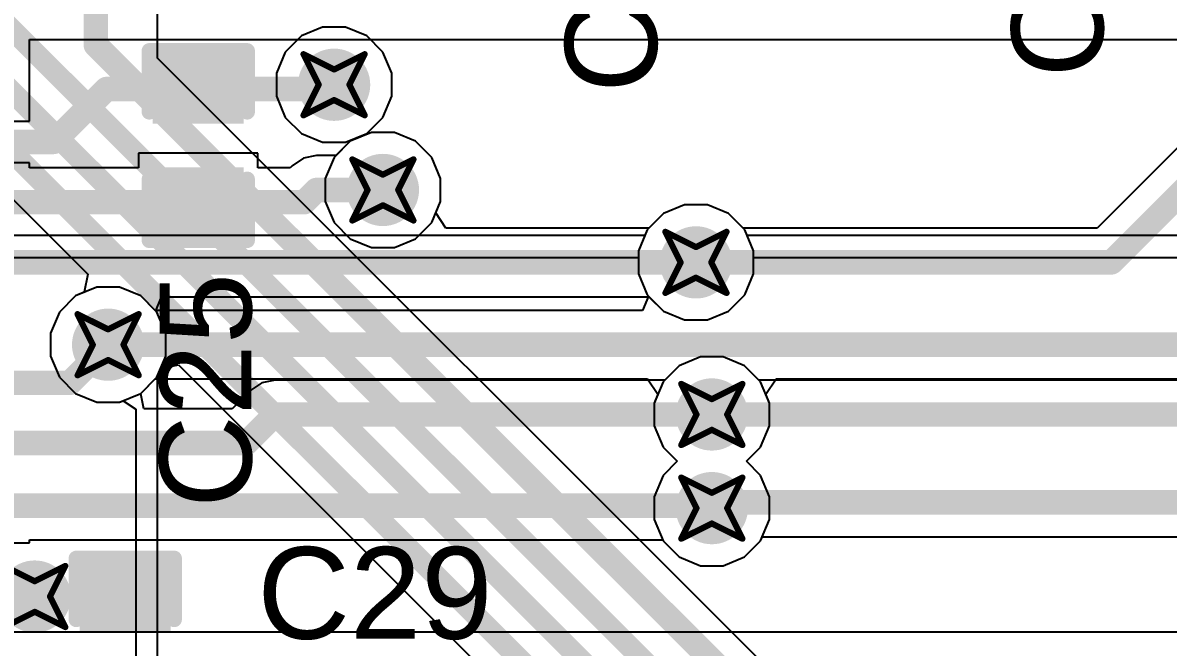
# Model space of a CAD drawing. Header units: inches. Extents: x -3 to 289, y -11 to 89.
# Drawn here: x 108.51 to 118.01, y 14.13 to 19.32 of the extents above; entities that cross this region are included whole.
import ezdxf

# ---------------------------------------------------------------- set-up
doc = ezdxf.new("R2010")
doc.units = ezdxf.units.IN
for name, color, linetype in [('Bottom Layer', 5, 'Continuous'), ('Drill Drawing', 1, 'Continuous'), ('Layer 1', 16, 'Continuous'), ('Layer 2', 76, 'Continuous'), ('Top Layer', 1, 'Continuous'), ('Top Overlay', 2, 'Continuous'), ('Top Paste', 8, 'Continuous'), ('Top Solder', 216, 'Continuous'), ('Via Holes', 16, 'Continuous')]:
    doc.layers.add(name, color=color, linetype=linetype)
doc.styles.add('Arial', font='', dxfattribs={"height": 0.2})
doc.styles.get('Arial').set_extended_font_data('Arial')

# ---------------------------------------------------------------- blocks, each defined once
blk = doc.blocks.new('C___0402_124')
at = {"layer": 'Top Layer'}
for points in [[(-0.6985, -0.3175), (-0.6985, 0.3175), (-0.2413, 0.3175), (-0.2413, -0.3175)], [(0.2413, -0.3175), (0.2413, 0.3175), (0.6985, 0.3175), (0.6985, -0.3175)]]:
    blk.add_hatch(color=1, dxfattribs=at).paths.add_polyline_path(points)
at = {"layer": 'Top Paste'}
for points in [[(-0.6985, -0.3175), (-0.6985, 0.3175), (-0.2413, 0.3175), (-0.2413, -0.3175)], [(0.2413, -0.3175), (0.2413, 0.3175), (0.6985, 0.3175), (0.6985, -0.3175)]]:
    blk.add_hatch(color=8, dxfattribs=at).paths.add_polyline_path(points)
at = {"layer": 'Top Solder'}
for points in [[(-0.7585, -0.3775), (-0.7585, 0.3775), (-0.1813, 0.3775), (-0.1813, -0.3775)], [(0.1813, -0.3775), (0.1813, 0.3775), (0.7585, 0.3775), (0.7585, -0.3775)]]:
    blk.add_hatch(color=216, dxfattribs=at).paths.add_polyline_path(points)
at = {"layer": 'Top Overlay', "const_width": 0.127}
for points in [[(-0.7874, -0.4064), (-0.7874, 0.4064)], [(-0.2794, 0.4064), (-0.7874, 0.4064)], [(0.7874, 0.4064), (0.2794, 0.4064)], [(0.7874, -0.4064), (0.7874, 0.4064)], [(-0.2794, -0.4064), (-0.7874, -0.4064)], [(0.7874, -0.4064), (0.2794, -0.4064)]]:
    blk.add_lwpolyline(points, dxfattribs=at)
at = {"layer": 'Top Overlay', "const_width": 0.0635}
for points in [[(-0.8191, 0.4064, 1), (-0.7556, 0.4064, 1)], [(-0.8191, 0.4064, 1), (-0.7556, 0.4064, 1)], [(-0.3111, 0.4064, 1), (-0.2477, 0.4064, 1)], [(0.2477, 0.4064, 1), (0.3111, 0.4064, 1)], [(0.7556, 0.4064, 1), (0.8191, 0.4064, 1)], [(0.7556, 0.4064, 1), (0.8191, 0.4064, 1)], [(-0.8191, -0.4064, 1), (-0.7556, -0.4064, 1)], [(-0.8191, -0.4064, 1), (-0.7556, -0.4064, 1)], [(-0.3111, -0.4064, 1), (-0.2477, -0.4064, 1)], [(0.2477, -0.4064, 1), (0.3111, -0.4064, 1)], [(0.7556, -0.4064, 1), (0.8191, -0.4064, 1)], [(0.7556, -0.4064, 1), (0.8191, -0.4064, 1)]]:
    blk.add_lwpolyline(points, format="xyb", close=True, dxfattribs=at)
blk = doc.blocks.new('____0402_128')
at = {"layer": 'Top Layer'}
for points in [[(-0.6985, -0.3175), (-0.6985, 0.3175), (-0.2413, 0.3175), (-0.2413, -0.3175)], [(0.2413, -0.3175), (0.2413, 0.3175), (0.6985, 0.3175), (0.6985, -0.3175)]]:
    blk.add_hatch(color=1, dxfattribs=at).paths.add_polyline_path(points)
at = {"layer": 'Top Paste'}
for points in [[(-0.6985, -0.3175), (-0.6985, 0.3175), (-0.2413, 0.3175), (-0.2413, -0.3175)], [(0.2413, -0.3175), (0.2413, 0.3175), (0.6985, 0.3175), (0.6985, -0.3175)]]:
    blk.add_hatch(color=8, dxfattribs=at).paths.add_polyline_path(points)
at = {"layer": 'Top Solder'}
for points in [[(-0.7585, -0.3775), (-0.7585, 0.3775), (-0.1813, 0.3775), (-0.1813, -0.3775)], [(0.1813, -0.3775), (0.1813, 0.3775), (0.7585, 0.3775), (0.7585, -0.3775)]]:
    blk.add_hatch(color=216, dxfattribs=at).paths.add_polyline_path(points)
at = {"layer": 'Top Overlay', "const_width": 0.127}
for points in [[(-0.7874, -0.4064), (-0.7874, 0.4064)], [(-0.2794, 0.4064), (-0.7874, 0.4064)], [(0.7874, 0.4064), (0.2794, 0.4064)], [(0.7874, -0.4064), (0.7874, 0.4064)], [(-0.2794, -0.4064), (-0.7874, -0.4064)], [(0.7874, -0.4064), (0.2794, -0.4064)]]:
    blk.add_lwpolyline(points, dxfattribs=at)
at = {"layer": 'Top Overlay', "const_width": 0.0635}
for points in [[(-0.8191, 0.4064, 1), (-0.7556, 0.4064, 1)], [(-0.8191, 0.4064, 1), (-0.7556, 0.4064, 1)], [(-0.3111, 0.4064, 1), (-0.2477, 0.4064, 1)], [(0.2477, 0.4064, 1), (0.3111, 0.4064, 1)], [(0.7556, 0.4064, 1), (0.8191, 0.4064, 1)], [(0.7556, 0.4064, 1), (0.8191, 0.4064, 1)], [(-0.8191, -0.4064, 1), (-0.7556, -0.4064, 1)], [(-0.8191, -0.4064, 1), (-0.7556, -0.4064, 1)], [(-0.3111, -0.4064, 1), (-0.2477, -0.4064, 1)], [(0.2477, -0.4064, 1), (0.3111, -0.4064, 1)], [(0.7556, -0.4064, 1), (0.8191, -0.4064, 1)], [(0.7556, -0.4064, 1), (0.8191, -0.4064, 1)]]:
    blk.add_lwpolyline(points, format="xyb", close=True, dxfattribs=at)

msp = doc.modelspace()

# ---------------------------------------------------------------- hatches: boundary and pattern name
at = {"layer": 'Bottom Layer'}
h = msp.add_hatch(color=5, dxfattribs=at)
edge = h.paths.add_edge_path()
edge.add_arc((111.0924, 18.8038), 0.3, 0, 360)
h = msp.add_hatch(color=5, dxfattribs=at)
edge = h.paths.add_edge_path()
edge.add_arc((111.4972, 17.9302), 0.3, 0, 360)
h = msp.add_hatch(color=5, dxfattribs=at)
edge = h.paths.add_edge_path()
edge.add_arc((114.0949, 17.3288), 0.3, 0, 360)
h = msp.add_hatch(color=5, dxfattribs=at)
edge = h.paths.add_edge_path()
edge.add_arc((109.2178, 16.6452), 0.3, 0, 360)
h = msp.add_hatch(color=5, dxfattribs=at)
edge = h.paths.add_edge_path()
edge.add_arc((114.2265, 16.0658), 0.3, 0, 360)
h = msp.add_hatch(color=5, dxfattribs=at)
edge = h.paths.add_edge_path()
edge.add_arc((114.2265, 15.288), 0.3, 0, 360)
h = msp.add_hatch(color=5, dxfattribs=at)
edge = h.paths.add_edge_path()
edge.add_arc((108.6086, 14.5537), 0.3, 0, 360)
at = {"layer": 'Layer 1'}
h = msp.add_hatch(color=16, dxfattribs=at)
edge = h.paths.add_edge_path()
edge.add_arc((111.0924, 18.8038), 0.3, 0, 360)
h = msp.add_hatch(color=16, dxfattribs=at)
edge = h.paths.add_edge_path()
edge.add_arc((111.4972, 17.9302), 0.3, 0, 360)
h = msp.add_hatch(color=16, dxfattribs=at)
edge = h.paths.add_edge_path()
edge.add_arc((114.0949, 17.3288), 0.3, 0, 360)
h = msp.add_hatch(color=16, dxfattribs=at)
edge = h.paths.add_edge_path()
edge.add_arc((109.2178, 16.6452), 0.3, 0, 360)
h = msp.add_hatch(color=16, dxfattribs=at)
edge = h.paths.add_edge_path()
edge.add_arc((114.2265, 16.0658), 0.3, 0, 360)
h = msp.add_hatch(color=16, dxfattribs=at)
edge = h.paths.add_edge_path()
edge.add_arc((114.2265, 15.288), 0.3, 0, 360)
h = msp.add_hatch(color=16, dxfattribs=at)
edge = h.paths.add_edge_path()
edge.add_arc((108.6086, 14.5537), 0.3, 0, 360)
at = {"layer": 'Layer 2'}
h = msp.add_hatch(color=76, dxfattribs=at)
edge = h.paths.add_edge_path()
edge.add_arc((111.0924, 18.8038), 0.3, 0, 360)
h = msp.add_hatch(color=76, dxfattribs=at)
edge = h.paths.add_edge_path()
edge.add_arc((111.4972, 17.9302), 0.3, 0, 360)
h = msp.add_hatch(color=76, dxfattribs=at)
edge = h.paths.add_edge_path()
edge.add_arc((114.0949, 17.3288), 0.3, 0, 360)
h = msp.add_hatch(color=76, dxfattribs=at)
edge = h.paths.add_edge_path()
edge.add_arc((109.2178, 16.6452), 0.3, 0, 360)
h = msp.add_hatch(color=76, dxfattribs=at)
edge = h.paths.add_edge_path()
edge.add_arc((114.2265, 16.0658), 0.3, 0, 360)
h = msp.add_hatch(color=76, dxfattribs=at)
edge = h.paths.add_edge_path()
edge.add_arc((114.2265, 15.288), 0.3, 0, 360)
h = msp.add_hatch(color=76, dxfattribs=at)
edge = h.paths.add_edge_path()
edge.add_arc((108.6086, 14.5537), 0.3, 0, 360)
at = {"layer": 'Top Layer'}
h = msp.add_hatch(color=1, dxfattribs=at)
edge = h.paths.add_edge_path()
edge.add_arc((111.0924, 18.8038), 0.3, 0, 360)
h = msp.add_hatch(color=1, dxfattribs=at)
edge = h.paths.add_edge_path()
edge.add_arc((111.4972, 17.9302), 0.3, 0, 360)
h = msp.add_hatch(color=1, dxfattribs=at)
edge = h.paths.add_edge_path()
edge.add_arc((114.0949, 17.3288), 0.3, 0, 360)
h = msp.add_hatch(color=1, dxfattribs=at)
edge = h.paths.add_edge_path()
edge.add_arc((109.2178, 16.6452), 0.3, 0, 360)
h = msp.add_hatch(color=1, dxfattribs=at)
edge = h.paths.add_edge_path()
edge.add_arc((114.2265, 16.0658), 0.3, 0, 360)
h = msp.add_hatch(color=1, dxfattribs=at)
edge = h.paths.add_edge_path()
edge.add_arc((114.2265, 15.288), 0.3, 0, 360)
h = msp.add_hatch(color=1, dxfattribs=at)
edge = h.paths.add_edge_path()
edge.add_arc((108.6086, 14.5537), 0.3, 0, 360)
at = {"layer": 'Via Holes'}
h = msp.add_hatch(color=7, dxfattribs=at)
edge = h.paths.add_edge_path()
edge.add_arc((111.0924, 18.8038), 0.15, 0, 360)
h = msp.add_hatch(color=7, dxfattribs=at)
edge = h.paths.add_edge_path()
edge.add_arc((111.4972, 17.9302), 0.15, 0, 360)
h = msp.add_hatch(color=7, dxfattribs=at)
edge = h.paths.add_edge_path()
edge.add_arc((114.0949, 17.3288), 0.15, 0, 360)
h = msp.add_hatch(color=7, dxfattribs=at)
edge = h.paths.add_edge_path()
edge.add_arc((109.2178, 16.6452), 0.15, 0, 360)
h = msp.add_hatch(color=7, dxfattribs=at)
edge = h.paths.add_edge_path()
edge.add_arc((114.2265, 16.0658), 0.15, 0, 360)
h = msp.add_hatch(color=7, dxfattribs=at)
edge = h.paths.add_edge_path()
edge.add_arc((114.2265, 15.288), 0.15, 0, 360)
h = msp.add_hatch(color=7, dxfattribs=at)
edge = h.paths.add_edge_path()
edge.add_arc((108.6086, 14.5537), 0.15, 0, 360)

# ---------------------------------------------------------------- linework, layer by layer
at = {"layer": 'Bottom Layer'}
for p, q in [((110.8217, 19.2088), (110.6873, 19.0744)), ((110.9973, 19.2816), (110.8217, 19.2088)), ((111.1874, 19.2816), (110.9973, 19.2816)), ((111.363, 19.2088), (111.1874, 19.2816)), ((111.4974, 19.0744), (111.363, 19.2088)), ((110.6873, 19.0744), (110.6146, 18.8988)), ((111.5702, 18.8988), (111.4974, 19.0744)), ((110.6146, 18.8988), (110.6146, 18.7087)), ((111.5702, 18.7087), (111.5702, 18.8988)), ((110.6146, 18.7087), (110.6873, 18.5331)), ((111.4974, 18.5331), (111.5702, 18.7087)), ((110.6873, 18.5331), (110.8217, 18.3987)), ((111.363, 18.3987), (111.4974, 18.5331)), ((110.8217, 18.3987), (110.9973, 18.326)), ((111.1874, 18.326), (111.363, 18.3987)), ((110.9973, 18.326), (111.1874, 18.326)), ((113.9998, 17.8066), (113.8242, 17.7339)), ((114.1899, 17.8066), (113.9998, 17.8066)), ((114.3655, 17.7339), (114.1899, 17.8066)), ((113.8242, 17.7339), (113.6898, 17.5995)), ((114.4999, 17.5995), (114.3655, 17.7339)), ((113.6898, 17.5995), (113.6699, 17.5514)), ((114.5199, 17.5514), (114.4999, 17.5995)), ((113.6699, 17.5514), (107.8482, 17.5514)), ((118.9632, 17.5514), (114.5199, 17.5514)), ((107.8482, 17.3701), (113.6171, 17.3701)), ((113.6171, 17.3701), (113.6171, 17.2338)), ((114.5727, 17.2338), (114.5727, 17.3701)), ((114.5727, 17.3701), (118.9632, 17.3701)), ((113.6171, 17.2338), (113.6898, 17.0582)), ((114.4999, 17.0582), (114.5727, 17.2338)), ((109.1228, 17.123), (108.9472, 17.0503)), ((109.3129, 17.123), (109.1228, 17.123)), ((109.4885, 17.0503), (109.3129, 17.123)), ((108.9472, 17.0503), (108.8128, 16.9159)), ((109.6229, 16.9159), (109.4885, 17.0503)), ((113.6898, 17.0582), (113.8242, 16.9238)), ((114.3655, 16.9238), (114.4999, 17.0582)), ((108.8128, 16.9159), (108.74, 16.7403)), ((109.6956, 16.7403), (109.6229, 16.9159)), ((113.8242, 16.9238), (113.9998, 16.851)), ((114.1899, 16.851), (114.3655, 16.9238)), ((113.9998, 16.851), (114.1899, 16.851)), ((108.74, 16.7403), (108.74, 16.5502)), ((109.6956, 16.5502), (109.6956, 16.7403)), ((108.74, 16.5502), (108.8128, 16.3746)), ((109.6229, 16.3746), (109.6956, 16.5502)), ((114.1315, 16.5436), (113.9559, 16.4709)), ((114.3215, 16.5436), (114.1315, 16.5436)), ((114.4972, 16.4709), (114.3215, 16.5436)), ((113.9559, 16.4709), (113.8214, 16.3365)), ((114.6173, 16.3507), (114.4972, 16.4709)), ((108.8128, 16.3746), (108.9472, 16.2402)), ((109.4885, 16.2402), (109.6229, 16.3746)), ((118.0836, 16.3507), (114.6173, 16.3507)), ((113.8214, 16.3365), (113.7487, 16.1609)), ((108.9472, 16.2402), (109.1228, 16.1674)), ((109.1228, 16.1674), (109.3129, 16.1674)), ((109.3129, 16.1674), (109.4885, 16.2402)), ((113.7487, 16.1609), (113.7487, 15.9708)), ((113.7487, 15.9708), (113.8214, 15.7952)), ((113.8214, 15.7952), (113.9397, 15.6769)), ((113.9397, 15.6769), (113.8214, 15.5587)), ((113.8214, 15.5587), (113.7487, 15.3831)), ((113.7487, 15.3831), (113.7487, 15.193)), ((113.7487, 15.193), (113.8214, 15.0174)), ((113.8214, 15.0174), (113.9559, 14.883)), ((114.4972, 14.883), (114.6316, 15.0174)), ((114.6316, 15.0174), (114.6455, 15.051)), ((114.6455, 15.051), (118.4241, 15.051)), ((113.9559, 14.883), (114.1315, 14.8102)), ((114.3215, 14.8102), (114.4972, 14.883)), ((114.1315, 14.8102), (114.3215, 14.8102)), ((121.079, 14.2589), (107.071, 14.2589))]:
    msp.add_line(p, q, dxfattribs=at)
at = {"layer": 'Bottom Layer', "const_width": 0.2032}
for points in [[(114.2265, 16.0658), (118.2016, 16.0658)], [(114.2265, 15.288), (114.2744, 15.3359)], [(114.2744, 15.3359), (118.4241, 15.3359)]]:
    msp.add_lwpolyline(points, dxfattribs=at)
at = {"layer": 'Bottom Layer', "const_width": 0.1016}
for points in [[(114.1757, 16.0658, 1), (114.2773, 16.0658, 1)], [(114.2236, 15.3359, 1), (114.3252, 15.3359, 1)], [(114.2236, 15.3359, 1), (114.3252, 15.3359, 1)], [(114.1757, 15.288, 1), (114.2773, 15.288, 1)]]:
    msp.add_lwpolyline(points, format="xyb", close=True, dxfattribs=at)
at = {"layer": 'Drill Drawing', "const_width": 0.0508}
for points in [[(110.8384, 19.0578), (111.0924, 18.9308)], [(110.8384, 19.0578), (110.9654, 18.8038)], [(111.0924, 18.9308), (111.3464, 19.0578)], [(111.2194, 18.8038), (111.3464, 19.0578)], [(110.8384, 18.5498), (110.9654, 18.8038)], [(111.2194, 18.8038), (111.3464, 18.5498)], [(110.8384, 18.5498), (111.0924, 18.6768)], [(111.0924, 18.6768), (111.3464, 18.5498)], [(111.2432, 18.1842), (111.4972, 18.0572)], [(111.2432, 18.1842), (111.3702, 17.9302)], [(111.4972, 18.0572), (111.7512, 18.1842)], [(111.6242, 17.9302), (111.7512, 18.1842)], [(111.2432, 17.6762), (111.3702, 17.9302)], [(111.6242, 17.9302), (111.7512, 17.6762)], [(111.2432, 17.6762), (111.4972, 17.8032)], [(111.4972, 17.8032), (111.7512, 17.6762)], [(113.8409, 17.5828), (114.0949, 17.4558)], [(113.8409, 17.5828), (113.9679, 17.3288)], [(114.0949, 17.4558), (114.3489, 17.5828)], [(114.2219, 17.3288), (114.3489, 17.5828)], [(113.8409, 17.0748), (113.9679, 17.3288)], [(114.2219, 17.3288), (114.3489, 17.0748)], [(113.8409, 17.0748), (114.0949, 17.2018)], [(114.0949, 17.2018), (114.3489, 17.0748)], [(108.9638, 16.8992), (109.2178, 16.7722)], [(108.9638, 16.8992), (109.0908, 16.6452)], [(109.2178, 16.7722), (109.4718, 16.8992)], [(109.3448, 16.6452), (109.4718, 16.8992)], [(108.9638, 16.3912), (109.0908, 16.6452)], [(109.3448, 16.6452), (109.4718, 16.3912)], [(108.9638, 16.3912), (109.2178, 16.5182)], [(109.2178, 16.5182), (109.4718, 16.3912)], [(113.9725, 16.3198), (114.2265, 16.1928)], [(113.9725, 16.3198), (114.0995, 16.0658)], [(114.2265, 16.1928), (114.4805, 16.3198)], [(114.3535, 16.0658), (114.4805, 16.3198)], [(113.9725, 15.8118), (114.0995, 16.0658)], [(114.3535, 16.0658), (114.4805, 15.8118)], [(113.9725, 15.8118), (114.2265, 15.9388)], [(114.2265, 15.9388), (114.4805, 15.8118)], [(113.9725, 15.542), (114.2265, 15.415)], [(113.9725, 15.542), (114.0995, 15.288)], [(114.2265, 15.415), (114.4805, 15.542)], [(114.3535, 15.288), (114.4805, 15.542)], [(113.9725, 15.034), (114.0995, 15.288)], [(114.3535, 15.288), (114.4805, 15.034)], [(113.9725, 15.034), (114.2265, 15.161)], [(114.2265, 15.161), (114.4805, 15.034)], [(108.3546, 14.8077), (108.6086, 14.6807)], [(108.6086, 14.6807), (108.8626, 14.8077)], [(108.7356, 14.5537), (108.8626, 14.8077)], [(108.7356, 14.5537), (108.8626, 14.2997)], [(108.3546, 14.2997), (108.6086, 14.4267)], [(108.6086, 14.4267), (108.8626, 14.2997)]]:
    msp.add_lwpolyline(points, dxfattribs=at)
at = {"layer": 'Drill Drawing', "const_width": 0.0254}
for points in [[(110.8257, 19.0578, 1), (110.8511, 19.0578, 1)], [(110.8257, 19.0578, 1), (110.8511, 19.0578, 1)], [(111.3337, 19.0578, 1), (111.3591, 19.0578, 1)], [(111.3337, 19.0578, 1), (111.3591, 19.0578, 1)], [(111.0797, 18.9308, 1), (111.1051, 18.9308, 1)], [(111.0797, 18.9308, 1), (111.1051, 18.9308, 1)], [(110.9527, 18.8038, 1), (110.9781, 18.8038, 1)], [(110.9527, 18.8038, 1), (110.9781, 18.8038, 1)], [(111.2067, 18.8038, 1), (111.2321, 18.8038, 1)], [(111.2067, 18.8038, 1), (111.2321, 18.8038, 1)], [(111.0797, 18.6768, 1), (111.1051, 18.6768, 1)], [(111.0797, 18.6768, 1), (111.1051, 18.6768, 1)], [(110.8257, 18.5498, 1), (110.8511, 18.5498, 1)], [(110.8257, 18.5498, 1), (110.8511, 18.5498, 1)], [(111.3337, 18.5498, 1), (111.3591, 18.5498, 1)], [(111.3337, 18.5498, 1), (111.3591, 18.5498, 1)], [(111.2305, 18.1842, 1), (111.2559, 18.1842, 1)], [(111.2305, 18.1842, 1), (111.2559, 18.1842, 1)], [(111.7385, 18.1842, 1), (111.7639, 18.1842, 1)], [(111.7385, 18.1842, 1), (111.7639, 18.1842, 1)], [(111.4845, 18.0572, 1), (111.5099, 18.0572, 1)], [(111.4845, 18.0572, 1), (111.5099, 18.0572, 1)], [(111.3575, 17.9302, 1), (111.3829, 17.9302, 1)], [(111.3575, 17.9302, 1), (111.3829, 17.9302, 1)], [(111.6115, 17.9302, 1), (111.6369, 17.9302, 1)], [(111.6115, 17.9302, 1), (111.6369, 17.9302, 1)], [(111.4845, 17.8032, 1), (111.5099, 17.8032, 1)], [(111.4845, 17.8032, 1), (111.5099, 17.8032, 1)], [(111.2305, 17.6762, 1), (111.2559, 17.6762, 1)], [(111.2305, 17.6762, 1), (111.2559, 17.6762, 1)], [(111.7385, 17.6762, 1), (111.7639, 17.6762, 1)], [(111.7385, 17.6762, 1), (111.7639, 17.6762, 1)], [(113.8282, 17.5828, 1), (113.8536, 17.5828, 1)], [(113.8282, 17.5828, 1), (113.8536, 17.5828, 1)], [(114.3362, 17.5828, 1), (114.3616, 17.5828, 1)], [(114.3362, 17.5828, 1), (114.3616, 17.5828, 1)], [(114.0822, 17.4558, 1), (114.1076, 17.4558, 1)], [(114.0822, 17.4558, 1), (114.1076, 17.4558, 1)], [(113.9552, 17.3288, 1), (113.9806, 17.3288, 1)], [(113.9552, 17.3288, 1), (113.9806, 17.3288, 1)], [(114.2092, 17.3288, 1), (114.2346, 17.3288, 1)], [(114.2092, 17.3288, 1), (114.2346, 17.3288, 1)], [(114.0822, 17.2018, 1), (114.1076, 17.2018, 1)], [(114.0822, 17.2018, 1), (114.1076, 17.2018, 1)], [(113.8282, 17.0748, 1), (113.8536, 17.0748, 1)], [(113.8282, 17.0748, 1), (113.8536, 17.0748, 1)], [(114.3362, 17.0748, 1), (114.3616, 17.0748, 1)], [(114.3362, 17.0748, 1), (114.3616, 17.0748, 1)], [(108.9511, 16.8992, 1), (108.9765, 16.8992, 1)], [(108.9511, 16.8992, 1), (108.9765, 16.8992, 1)], [(109.4591, 16.8992, 1), (109.4845, 16.8992, 1)], [(109.4591, 16.8992, 1), (109.4845, 16.8992, 1)], [(109.2051, 16.7722, 1), (109.2305, 16.7722, 1)], [(109.2051, 16.7722, 1), (109.2305, 16.7722, 1)], [(109.0781, 16.6452, 1), (109.1035, 16.6452, 1)], [(109.0781, 16.6452, 1), (109.1035, 16.6452, 1)], [(109.3321, 16.6452, 1), (109.3575, 16.6452, 1)], [(109.3321, 16.6452, 1), (109.3575, 16.6452, 1)], [(109.2051, 16.5182, 1), (109.2305, 16.5182, 1)], [(109.2051, 16.5182, 1), (109.2305, 16.5182, 1)], [(108.9511, 16.3912, 1), (108.9765, 16.3912, 1)], [(108.9511, 16.3912, 1), (108.9765, 16.3912, 1)], [(109.4591, 16.3912, 1), (109.4845, 16.3912, 1)], [(109.4591, 16.3912, 1), (109.4845, 16.3912, 1)], [(113.9598, 16.3198, 1), (113.9852, 16.3198, 1)], [(113.9598, 16.3198, 1), (113.9852, 16.3198, 1)], [(114.4678, 16.3198, 1), (114.4932, 16.3198, 1)], [(114.4678, 16.3198, 1), (114.4932, 16.3198, 1)], [(114.2138, 16.1928, 1), (114.2392, 16.1928, 1)], [(114.2138, 16.1928, 1), (114.2392, 16.1928, 1)], [(114.0868, 16.0658, 1), (114.1122, 16.0658, 1)], [(114.0868, 16.0658, 1), (114.1122, 16.0658, 1)], [(114.3408, 16.0658, 1), (114.3662, 16.0658, 1)], [(114.3408, 16.0658, 1), (114.3662, 16.0658, 1)], [(114.2138, 15.9388, 1), (114.2392, 15.9388, 1)], [(114.2138, 15.9388, 1), (114.2392, 15.9388, 1)], [(113.9598, 15.8118, 1), (113.9852, 15.8118, 1)], [(113.9598, 15.8118, 1), (113.9852, 15.8118, 1)], [(114.4678, 15.8118, 1), (114.4932, 15.8118, 1)], [(114.4678, 15.8118, 1), (114.4932, 15.8118, 1)], [(113.9598, 15.542, 1), (113.9852, 15.542, 1)], [(113.9598, 15.542, 1), (113.9852, 15.542, 1)], [(114.4678, 15.542, 1), (114.4932, 15.542, 1)], [(114.4678, 15.542, 1), (114.4932, 15.542, 1)], [(114.2138, 15.415, 1), (114.2392, 15.415, 1)], [(114.2138, 15.415, 1), (114.2392, 15.415, 1)], [(114.0868, 15.288, 1), (114.1122, 15.288, 1)], [(114.0868, 15.288, 1), (114.1122, 15.288, 1)], [(114.3408, 15.288, 1), (114.3662, 15.288, 1)], [(114.3408, 15.288, 1), (114.3662, 15.288, 1)], [(114.2138, 15.161, 1), (114.2392, 15.161, 1)], [(114.2138, 15.161, 1), (114.2392, 15.161, 1)], [(113.9598, 15.034, 1), (113.9852, 15.034, 1)], [(113.9598, 15.034, 1), (113.9852, 15.034, 1)], [(114.4678, 15.034, 1), (114.4932, 15.034, 1)], [(114.4678, 15.034, 1), (114.4932, 15.034, 1)], [(108.8499, 14.8077, 1), (108.8753, 14.8077, 1)], [(108.8499, 14.8077, 1), (108.8753, 14.8077, 1)], [(108.5959, 14.6807, 1), (108.6213, 14.6807, 1)], [(108.5959, 14.6807, 1), (108.6213, 14.6807, 1)], [(108.7229, 14.5537, 1), (108.7483, 14.5537, 1)], [(108.7229, 14.5537, 1), (108.7483, 14.5537, 1)], [(108.5959, 14.4267, 1), (108.6213, 14.4267, 1)], [(108.5959, 14.4267, 1), (108.6213, 14.4267, 1)], [(108.8499, 14.2997, 1), (108.8753, 14.2997, 1)], [(108.8499, 14.2997, 1), (108.8753, 14.2997, 1)]]:
    msp.add_lwpolyline(points, format="xyb", close=True, dxfattribs=at)
at = {"layer": 'Layer 1'}
for p, q in [((119.5497, 19.74), (117.4234, 17.6137)), ((111.4022, 18.408), (111.2266, 18.3353)), ((111.5923, 18.408), (111.4022, 18.408)), ((111.7679, 18.3353), (111.5923, 18.408)), ((111.2266, 18.3353), (111.0922, 18.2009)), ((111.9023, 18.2009), (111.7679, 18.3353)), ((111.0922, 18.2009), (111.0194, 18.0253)), ((111.975, 18.0253), (111.9023, 18.2009)), ((111.0194, 18.0253), (111.0194, 17.8352)), ((111.975, 17.8352), (111.975, 18.0253)), ((111.0194, 17.8352), (111.0922, 17.6596)), ((111.9023, 17.6596), (111.975, 17.8352)), ((113.9998, 17.8066), (113.8242, 17.7339)), ((114.1899, 17.8066), (113.9998, 17.8066)), ((114.3655, 17.7339), (114.1899, 17.8066)), ((113.8242, 17.7339), (113.6898, 17.5995)), ((114.4857, 17.6137), (114.3655, 17.7339)), ((111.0922, 17.6596), (111.2266, 17.5252)), ((111.7679, 17.5252), (111.9023, 17.6596)), ((113.6898, 17.5995), (113.6171, 17.4239)), ((117.4234, 17.6137), (114.4857, 17.6137)), ((111.2266, 17.5252), (111.4022, 17.4524)), ((111.5923, 17.4524), (111.7679, 17.5252)), ((111.4022, 17.4524), (111.5923, 17.4524)), ((113.6171, 17.4239), (113.6171, 17.2338)), ((113.6171, 17.2338), (113.6898, 17.0582)), ((109.1228, 17.123), (108.9472, 17.0503)), ((109.3129, 17.123), (109.1228, 17.123)), ((109.4885, 17.0503), (109.3129, 17.123)), ((108.9472, 17.0503), (108.8128, 16.9159)), ((109.6087, 16.9301), (109.4885, 17.0503)), ((113.7006, 17.0475), (113.652, 16.9301)), ((113.6898, 17.0582), (113.7006, 17.0475)), ((108.8128, 16.9159), (108.74, 16.7403)), ((113.652, 16.9301), (109.6087, 16.9301)), ((108.74, 16.7403), (108.74, 16.5502)), ((108.74, 16.5502), (108.8128, 16.3746)), ((108.8128, 16.3746), (108.9472, 16.2402)), ((109.4885, 16.2402), (109.6087, 16.3604)), ((109.6087, 16.3604), (113.6939, 16.3604)), ((113.6939, 16.3604), (113.7787, 16.2334)), ((114.6743, 16.2334), (114.7591, 16.3604)), ((114.7591, 16.3604), (118.1586, 16.3604)), ((108.9472, 16.2402), (109.1228, 16.1674)), ((109.1228, 16.1674), (109.3129, 16.1674)), ((109.3129, 16.1674), (109.4885, 16.2402)), ((113.7787, 16.2334), (113.7487, 16.1609)), ((113.7487, 16.1609), (113.7487, 15.9708)), ((114.7043, 16.1609), (114.6743, 16.2334)), ((114.7043, 15.9708), (114.7043, 16.1609)), ((113.7487, 15.9708), (113.8214, 15.7952)), ((114.6316, 15.7952), (114.7043, 15.9708)), ((113.8214, 15.7952), (113.9397, 15.6769)), ((114.5133, 15.6769), (114.6316, 15.7952)), ((113.9397, 15.6769), (113.8214, 15.5587)), ((114.6316, 15.5587), (114.5133, 15.6769)), ((113.8214, 15.5587), (113.7487, 15.3831)), ((114.7043, 15.3831), (114.6316, 15.5587)), ((113.7487, 15.3831), (113.7487, 15.193)), ((114.7043, 15.193), (114.7043, 15.3831)), ((113.7487, 15.193), (113.8214, 15.0174)), ((114.6316, 15.0174), (114.7043, 15.193)), ((113.8214, 15.0174), (113.9559, 14.883)), ((114.4972, 14.883), (114.6316, 15.0174)), ((113.9559, 14.883), (114.1315, 14.8102)), ((114.3215, 14.8102), (114.4972, 14.883)), ((114.1315, 14.8102), (114.3215, 14.8102))]:
    msp.add_line(p, q, dxfattribs=at)
at = {"layer": 'Layer 1', "const_width": 0.2032}
for points in [[(117.5414, 17.3288), (119.8346, 19.622)], [(114.0949, 17.3288), (117.5414, 17.3288)], [(109.2178, 16.6452), (118.1586, 16.6452)]]:
    msp.add_lwpolyline(points, dxfattribs=at)
at = {"layer": 'Layer 1', "const_width": 0.1016}
for points in [[(114.0441, 17.3288, 1), (114.1457, 17.3288, 1)], [(117.4906, 17.3288, 1), (117.5922, 17.3288, 1)], [(117.4906, 17.3288, 1), (117.5922, 17.3288, 1)], [(109.167, 16.6452, 1), (109.2686, 16.6452, 1)]]:
    msp.add_lwpolyline(points, format="xyb", close=True, dxfattribs=at)
at = {"layer": 'Layer 2'}
for p, q in [((104.2303, 22.0497), (109.0497, 17.2302)), ((109.6283, 19.0243), (109.6283, 21.605)), ((110.8217, 19.2088), (110.6873, 19.0744)), ((110.9973, 19.2816), (110.8217, 19.2088)), ((111.1874, 19.2816), (110.9973, 19.2816)), ((111.363, 19.2088), (111.1874, 19.2816)), ((111.4974, 19.0744), (111.363, 19.2088)), ((114.9593, 13.6933), (109.6283, 19.0243)), ((110.6873, 19.0744), (110.6146, 18.8988)), ((111.5702, 18.8988), (111.4974, 19.0744)), ((110.6146, 18.8988), (110.6146, 18.7087)), ((111.5702, 18.7087), (111.5702, 18.8988)), ((110.6146, 18.7087), (110.6873, 18.5331)), ((111.4974, 18.5331), (111.5702, 18.7087)), ((110.6873, 18.5331), (110.8217, 18.3987)), ((111.363, 18.3987), (111.4974, 18.5331)), ((110.8217, 18.3987), (110.9973, 18.326)), ((111.1874, 18.326), (111.363, 18.3987)), ((110.9973, 18.326), (111.1874, 18.326)), ((113.9998, 17.8066), (113.8242, 17.7339)), ((114.1899, 17.8066), (113.9998, 17.8066)), ((114.3655, 17.7339), (114.1899, 17.8066)), ((113.8242, 17.7339), (113.6898, 17.5995)), ((114.4999, 17.5995), (114.3655, 17.7339)), ((113.6898, 17.5995), (113.6171, 17.4239)), ((114.5727, 17.4239), (114.4999, 17.5995)), ((113.6171, 17.4239), (113.6171, 17.2338)), ((114.5727, 17.2338), (114.5727, 17.4239)), ((109.0497, 17.2302), (109.0199, 17.0804)), ((113.6171, 17.2338), (113.6898, 17.0582)), ((114.4999, 17.0582), (114.5727, 17.2338)), ((108.9472, 17.0503), (108.8128, 16.9159)), ((109.0199, 17.0804), (108.9472, 17.0503)), ((113.6898, 17.0582), (113.8242, 16.9238)), ((114.3655, 16.9238), (114.4999, 17.0582)), ((108.8128, 16.9159), (108.74, 16.7403)), ((113.8242, 16.9238), (113.9998, 16.851)), ((114.1899, 16.851), (114.3655, 16.9238)), ((113.9998, 16.851), (114.1899, 16.851)), ((108.74, 16.7403), (108.74, 16.5502)), ((108.74, 16.5502), (108.8128, 16.3746)), ((114.1315, 16.5436), (113.9559, 16.4709)), ((114.3215, 16.5436), (114.1315, 16.5436)), ((114.4972, 16.4709), (114.3215, 16.5436)), ((109.6283, 16.3877), (109.653, 16.4473)), ((109.653, 16.4473), (109.8028, 16.4771)), ((109.8028, 16.4771), (113.3651, 12.9149)), ((113.9559, 16.4709), (113.8214, 16.3365)), ((114.6316, 16.3365), (114.4972, 16.4709)), ((108.8128, 16.3746), (108.9472, 16.2402)), ((109.6283, 12.8832), (109.6283, 16.3877)), ((113.8214, 16.3365), (113.7487, 16.1609)), ((114.7043, 16.1609), (114.6316, 16.3365)), ((108.9472, 16.2402), (109.1228, 16.1674)), ((109.1228, 16.1674), (109.3129, 16.1674)), ((109.3129, 16.1674), (109.3414, 16.1793)), ((109.3414, 16.1793), (109.447, 16.1087)), ((113.7487, 16.1609), (113.7487, 15.9708)), ((114.7043, 15.9708), (114.7043, 16.1609)), ((109.447, 16.1087), (109.447, 13.0645)), ((113.7487, 15.9708), (113.8214, 15.7952)), ((114.6316, 15.7952), (114.7043, 15.9708)), ((113.8214, 15.7952), (113.9397, 15.6769)), ((114.5133, 15.6769), (114.6316, 15.7952)), ((113.9397, 15.6769), (113.8214, 15.5587)), ((114.6316, 15.5587), (114.5133, 15.6769)), ((113.8214, 15.5587), (113.7487, 15.3831)), ((114.7043, 15.3831), (114.6316, 15.5587)), ((113.7487, 15.3831), (113.7487, 15.193)), ((114.7043, 15.193), (114.7043, 15.3831)), ((113.7487, 15.193), (113.8214, 15.0174)), ((114.6316, 15.0174), (114.7043, 15.193)), ((113.8214, 15.0174), (113.9559, 14.883)), ((114.4972, 14.883), (114.6316, 15.0174)), ((113.9559, 14.883), (114.1315, 14.8102)), ((114.3215, 14.8102), (114.4972, 14.883)), ((114.1315, 14.8102), (114.3215, 14.8102))]:
    msp.add_line(p, q, dxfattribs=at)
for points, const_width in [([(103.4709, 24.2116), (114.3568, 13.3257)], 0.1778), ([(103.32, 23.8474), (113.9926, 13.1749)], 0.1778), ([(103.1727, 23.4918), (113.637, 13.0276)], 0.1778), ([(109.1157, 19.134), (109.1157, 20.8288)], 0.2032), ([(109.1157, 19.134), (114.7579, 13.4919)], 0.2032)]:
    msp.add_lwpolyline(points, dxfattribs=dict(at, const_width=const_width))
at = {"layer": 'Layer 2', "const_width": 0.1016}
msp.add_lwpolyline([(109.0649, 19.134, 1), (109.1665, 19.134, 1)], format="xyb", close=True, dxfattribs=at)
msp.add_lwpolyline([(109.0649, 19.134, 1), (109.1665, 19.134, 1)], format="xyb", close=True, dxfattribs=at)
at = {"layer": 'Top Layer'}
for p, q in [((108.5653, 18.501), (108.5653, 19.1788)), ((108.5653, 19.1788), (123.1813, 19.1788)), ((107.0097, 18.501), (108.5653, 18.501)), ((111.4022, 18.408), (111.2266, 18.3353)), ((111.5923, 18.408), (111.4022, 18.408)), ((111.7679, 18.3353), (111.5923, 18.408)), ((111.2266, 18.3353), (111.1064, 18.2151)), ((111.9023, 18.2009), (111.7679, 18.3353)), ((108.5653, 18.1566), (107.0097, 18.1566)), ((108.5653, 18.1137), (108.5653, 18.1566)), ((110.4609, 18.2352), (109.4703, 18.2352)), ((109.4703, 18.2352), (109.4703, 18.1137)), ((110.4609, 18.1137), (110.4609, 18.2352)), ((110.838, 18.1934), (110.7456, 18.1317)), ((110.947, 18.2151), (110.838, 18.1934)), ((110.9471, 18.2151), (110.947, 18.2151)), ((111.1064, 18.2151), (110.9471, 18.2151)), ((111.975, 18.0253), (111.9023, 18.2009)), ((109.4703, 18.1137), (108.5653, 18.1137)), ((110.7277, 18.1137), (110.4609, 18.1137)), ((110.7456, 18.1317), (110.7277, 18.1137)), ((111.975, 17.8352), (111.975, 18.0253)), ((111.9359, 17.7407), (111.975, 17.8352)), ((113.9998, 17.8066), (113.8242, 17.7339)), ((114.1899, 17.8066), (113.9998, 17.8066)), ((114.3655, 17.7339), (114.1899, 17.8066)), ((112.0207, 17.6137), (111.9359, 17.7407)), ((113.8242, 17.7339), (113.704, 17.6137)), ((114.4999, 17.5995), (114.3655, 17.7339)), ((113.704, 17.6137), (112.0207, 17.6137)), ((114.5727, 17.4239), (114.4999, 17.5995)), ((114.5727, 17.2338), (114.5727, 17.4239)), ((114.4999, 17.0582), (114.5727, 17.2338)), ((109.6122, 16.9266), (109.6608, 17.044)), ((109.6608, 17.044), (113.704, 17.044)), ((113.704, 17.044), (113.8242, 16.9238)), ((114.3655, 16.9238), (114.4999, 17.0582)), ((109.6229, 16.9159), (109.6122, 16.9266)), ((109.6956, 16.7403), (109.6229, 16.9159)), ((113.8242, 16.9238), (113.9998, 16.851)), ((114.1899, 16.851), (114.3655, 16.9238)), ((113.9998, 16.851), (114.1899, 16.851)), ((109.6956, 16.5502), (109.6956, 16.7403)), ((109.6229, 16.3746), (109.6956, 16.5502)), ((114.1315, 16.5436), (113.9559, 16.4709)), ((114.3215, 16.5436), (114.1315, 16.5436)), ((114.4972, 16.4709), (114.3215, 16.5436)), ((113.9559, 16.4709), (113.8357, 16.3507)), ((114.6316, 16.3365), (114.4972, 16.4709)), ((109.489, 16.2407), (109.6229, 16.3746)), ((110.6023, 16.3507), (110.4933, 16.329)), ((113.8357, 16.3507), (110.6023, 16.3507)), ((110.4008, 16.2673), (110.2473, 16.1137)), ((110.4933, 16.329), (110.4008, 16.2673)), ((110.4008, 16.2673), (110.4008, 16.2673)), ((114.7043, 16.1609), (114.6316, 16.3365)), ((109.489, 16.2376), (109.489, 16.2407)), ((109.515, 16.1137), (109.489, 16.2376)), ((114.7043, 15.9708), (114.7043, 16.1609)), ((110.2473, 16.1137), (109.515, 16.1137)), ((114.6316, 15.7952), (114.7043, 15.9708)), ((114.5133, 15.6769), (114.6316, 15.7952)), ((114.6316, 15.5587), (114.5133, 15.6769)), ((114.7043, 15.3831), (114.6316, 15.5587)), ((114.7043, 15.193), (114.7043, 15.3831)), ((114.6316, 15.0174), (114.7043, 15.193)), ((108.5653, 15.001), (108.5653, 15.0236)), ((108.5653, 15.0236), (113.8189, 15.0236)), ((113.8189, 15.0236), (113.8214, 15.0174)), ((113.8214, 15.0174), (113.9559, 14.883)), ((114.4972, 14.883), (114.6316, 15.0174)), ((107.0097, 15.001), (108.5653, 15.001)), ((113.9559, 14.883), (114.1315, 14.8102)), ((114.3215, 14.8102), (114.4972, 14.883)), ((114.1315, 14.8102), (114.3215, 14.8102))]:
    msp.add_line(p, q, dxfattribs=at)
at = {"layer": 'Top Layer', "const_width": 0.2032}
for points in [[(108.7649, 18.3288), (109.2047, 18.7686)], [(109.2047, 18.7686), (111.0572, 18.7686)], [(111.0572, 18.7686), (111.0924, 18.8038)], [(107.7875, 18.3288), (108.7649, 18.3288)], [(110.8457, 17.8288), (110.947, 17.9302)], [(110.947, 17.9302), (111.4972, 17.9302)], [(107.7875, 17.8288), (109.9656, 17.8288)], [(109.9656, 17.8288), (110.8457, 17.8288)], [(107.7875, 17.3288), (114.0949, 17.3288)], [(108.9014, 16.3288), (109.2178, 16.6452)], [(107.7875, 16.3288), (108.9014, 16.3288)], [(110.3653, 15.8288), (110.6023, 16.0658)], [(110.6023, 16.0658), (112.4737, 16.0658)], [(112.4737, 16.0658), (114.2265, 16.0658)], [(107.7875, 15.8288), (110.3653, 15.8288)], [(107.8079, 15.3084), (114.2061, 15.3084)], [(114.2061, 15.3084), (114.2265, 15.288)], [(108.6086, 14.5537), (109.3597, 14.5537)]]:
    msp.add_lwpolyline(points, dxfattribs=at)
at = {"layer": 'Top Layer', "const_width": 0.1016}
for points in [[(109.1539, 18.7686, 1), (109.2555, 18.7686, 1)], [(109.1539, 18.7686, 1), (109.2555, 18.7686, 1)], [(111.0064, 18.7686, 1), (111.108, 18.7686, 1)], [(111.0064, 18.7686, 1), (111.108, 18.7686, 1)], [(111.0416, 18.8038, 1), (111.1432, 18.8038, 1)], [(108.7141, 18.3288, 1), (108.8157, 18.3288, 1)], [(108.7141, 18.3288, 1), (108.8157, 18.3288, 1)], [(110.8962, 17.9302, 1), (110.9978, 17.9302, 1)], [(110.8962, 17.9302, 1), (110.9978, 17.9302, 1)], [(111.4464, 17.9302, 1), (111.548, 17.9302, 1)], [(109.9148, 17.8288, 1), (110.0164, 17.8288, 1)], [(109.9148, 17.8288, 1), (110.0164, 17.8288, 1)], [(110.7949, 17.8288, 1), (110.8965, 17.8288, 1)], [(110.7949, 17.8288, 1), (110.8965, 17.8288, 1)], [(114.0441, 17.3288, 1), (114.1457, 17.3288, 1)], [(109.167, 16.6452, 1), (109.2686, 16.6452, 1)], [(108.8506, 16.3288, 1), (108.9522, 16.3288, 1)], [(108.8506, 16.3288, 1), (108.9522, 16.3288, 1)], [(110.5515, 16.0658, 1), (110.6531, 16.0658, 1)], [(110.5515, 16.0658, 1), (110.6531, 16.0658, 1)], [(112.4229, 16.0658, 1), (112.5245, 16.0658, 1)], [(112.4229, 16.0658, 1), (112.5245, 16.0658, 1)], [(114.1757, 16.0658, 1), (114.2773, 16.0658, 1)], [(110.3145, 15.8288, 1), (110.4161, 15.8288, 1)], [(110.3145, 15.8288, 1), (110.4161, 15.8288, 1)], [(114.1553, 15.3084, 1), (114.2569, 15.3084, 1)], [(114.1553, 15.3084, 1), (114.2569, 15.3084, 1)], [(114.1757, 15.288, 1), (114.2773, 15.288, 1)], [(108.5578, 14.5537, 1), (108.6594, 14.5537, 1)], [(109.3089, 14.5537, 1), (109.4105, 14.5537, 1)]]:
    msp.add_lwpolyline(points, format="xyb", close=True, dxfattribs=at)

# ---------------------------------------------------------------- block references
at = {"rotation": 270}
for name, p in [('____0402_128', (109.9656, 18.2987)), ('C___0402_124', (109.3597, 14.0838))]:
    msp.add_blockref(name, p, dxfattribs=at)

# ---------------------------------------------------------------- texts
at = {"layer": 'Top Overlay', "style": 'Arial'}
for s, p in [('C31', (117.4742, 18.8634)), ('C30', (113.7707, 18.7364)), ('C25', (110.4066, 15.2892))]:
    msp.add_text(s, height=0.762, rotation=90, dxfattribs=at).set_placement(p)
msp.add_text('C29', height=0.762, dxfattribs=at).set_placement((110.4548, 14.2027))

doc.saveas('drawing.dxf')
